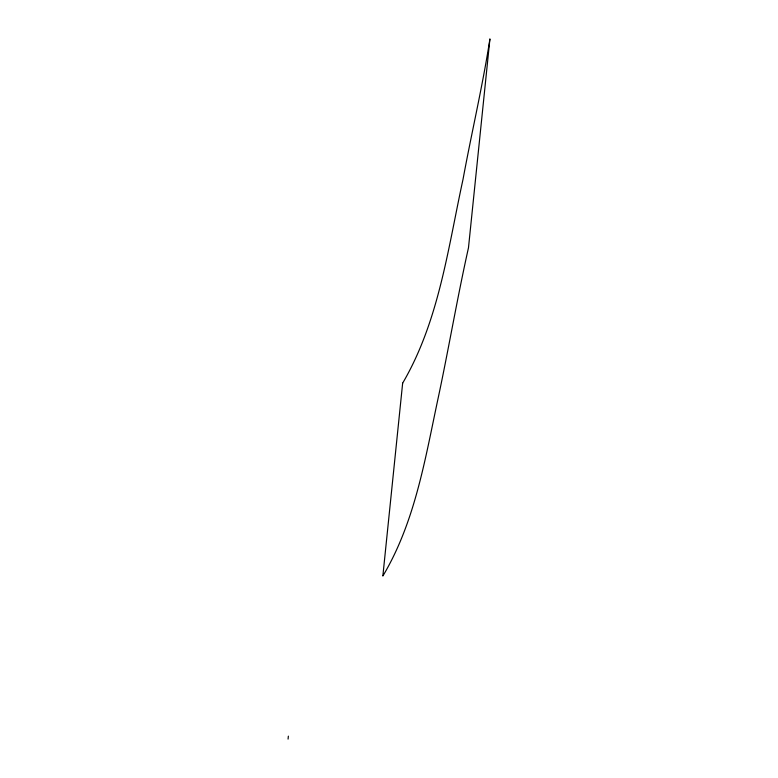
<?xml version="1.0" encoding="UTF-8"?>
<svg xmlns="http://www.w3.org/2000/svg" width="778" height="778" viewBox="0 0 778 778"><rect width="100%" height="100%" fill="white"/><g stroke="black" fill="none" stroke-linecap="round" stroke-linejoin="round"><path stroke-width="1.17" d="M288.074 739.1L288.356 736.144M402.654 383.146L382.854 576.031C414.742 522.612 424.895 460.382 437.644 400.466C448.536 349.692 457.143 298.431 468.482 247.754L489.926 38.9C482.642 85.979 471.653 132.425 463.036 179.271C447.972 248.377 439.006 321.042 402.654 383.146"/></g></svg>
